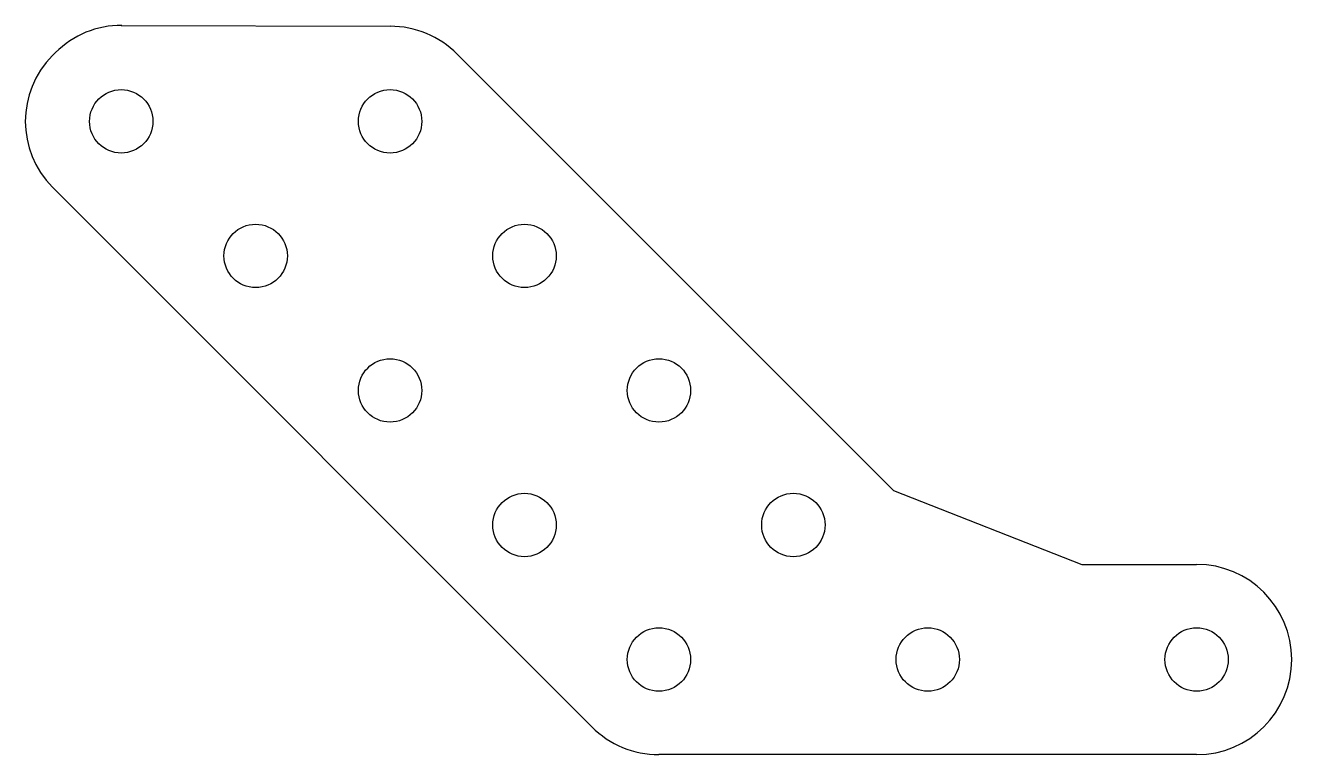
# Model space of a CAD drawing. Header units: millimetres. Extents: x 143.2 to 203.1, y 278.3 to 312.8.
import ezdxf

# ---------------------------------------------------------------- set-up
doc = ezdxf.new("R2010")
doc.units = ezdxf.units.MM
doc.layers.add('Default', color=7, linetype='Continuous')

msp = doc.modelspace()

# ---------------------------------------------------------------- linework, layer by layer
at = {"layer": 'Default', "color": 7, "linetype": 'Continuous'}
for p, q in [((147.701, 312.826), (160.429, 312.784)), ((144.449, 311.395), (144.59, 311.537)), ((163.611, 311.466), (184.26, 290.817)), ((169.975, 279.646), (144.449, 305.173)), ((184.26, 290.817), (193.181, 287.328)), ((193.181, 287.328), (198.613, 287.328)), ((198.613, 278.328), (173.157, 278.328))]:
    msp.add_line(p, q, dxfattribs=at)
for centre in [(147.701, 308.284), (160.429, 308.284), (154.065, 301.92), (166.793, 301.92), (160.429, 295.556), (173.157, 295.556), (166.793, 289.192), (179.521, 289.192), (173.157, 282.828), (185.885, 282.828), (198.613, 282.828)]:
    msp.add_circle(centre, 1.5, dxfattribs=at)
for centre, radius, start, end in [((147.701, 308.426), 4.4, 89.62708, 135), ((160.429, 308.284), 4.5, 45, 90), ((147.56, 308.284), 4.4, 135, 225), ((198.613, 282.828), 4.5, 270, 90), ((173.157, 282.828), 4.5, 225, 270)]:
    msp.add_arc(centre, radius, start, end, dxfattribs=at)

doc.saveas('drawing.dxf')
